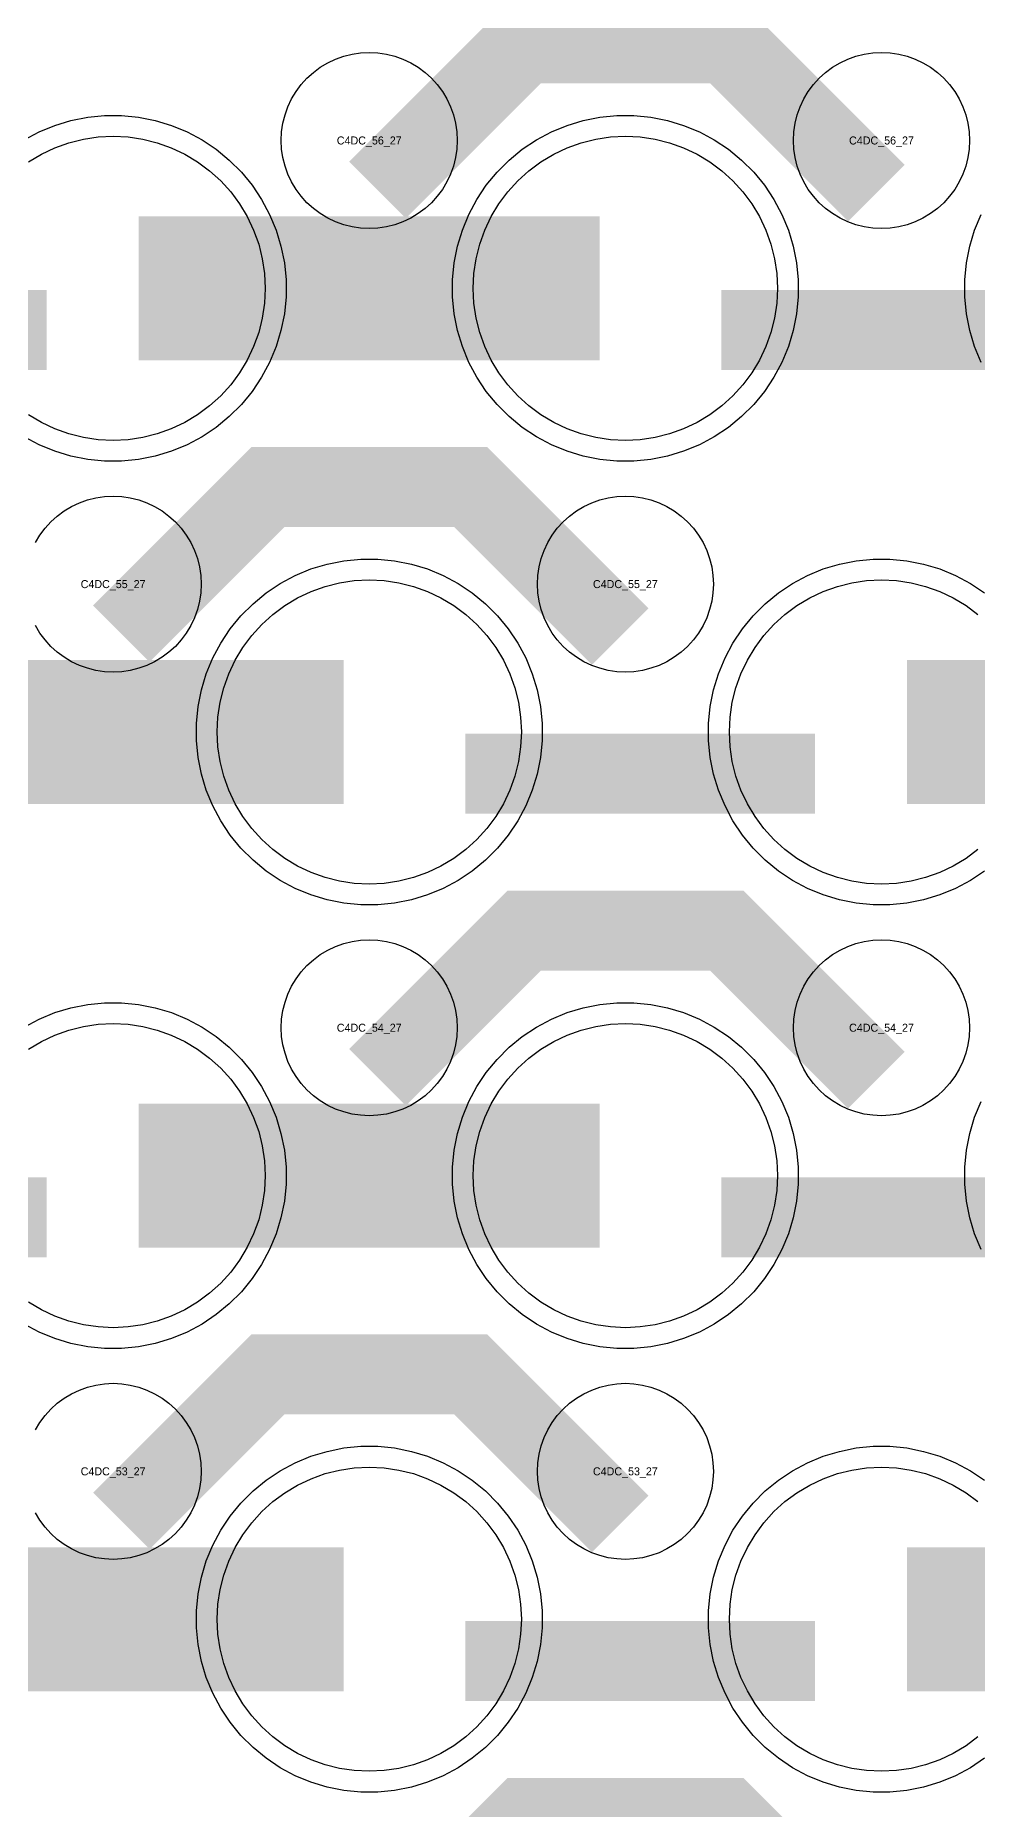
# Model space of a CAD drawing. Extents: x -11880 to 11880, y -14992 to 14992.
# Drawn here: x -3384 to -3090, y -7555 to -7001 of the extents above; entities that cross this region are included whole.
import ezdxf
from ezdxf.enums import TextEntityAlignment as Align

# ---------------------------------------------------------------- set-up
doc = ezdxf.new("R2010")
doc.units = 0
doc.header["$MEASUREMENT"] = 0
for name, color, linetype in [('GDS_775_DT_237', 138, 'CONTINUOUS'), ('RDL1_FS', 34, 'CONTINUOUS'), ('RDL_BS', 160, 'CONTINUOUS')]:
    doc.layers.add(name, color=color, linetype=linetype)

msp = doc.modelspace()

# ---------------------------------------------------------------- linework, layer by layer
at = {"layer": 'RDL1_FS', "color": 240, "true_color": 0xed1f24}
for points in [[(-3386.395, -7040.473), (-3382.395, -7038.075), (-3378.181, -7036.083), (-3373.791, -7034.511), (-3369.268, -7033.379), (-3364.657, -7032.695), (-3360, -7032.466), (-3355.343, -7032.695), (-3350.732, -7033.379), (-3346.209, -7034.511), (-3341.819, -7036.083), (-3337.605, -7038.075), (-3333.605, -7040.473), (-3329.86, -7043.251), (-3326.406, -7046.381), (-3323.276, -7049.835), (-3320.498, -7053.58), (-3318.1, -7057.58), (-3316.108, -7061.794), (-3314.536, -7066.184), (-3313.404, -7070.707), (-3312.72, -7075.318), (-3312.491, -7079.975), (-3312.72, -7084.632), (-3313.404, -7089.243), (-3314.536, -7093.766), (-3316.108, -7098.156), (-3318.1, -7102.37), (-3320.498, -7106.37), (-3323.276, -7110.115), (-3326.406, -7113.569), (-3329.86, -7116.699), (-3333.605, -7119.477), (-3337.605, -7121.875), (-3341.819, -7123.867), (-3346.209, -7125.439), (-3350.732, -7126.571), (-3355.343, -7127.255), (-3360, -7127.484), (-3364.657, -7127.255), (-3369.268, -7126.571), (-3373.791, -7125.439), (-3378.181, -7123.867), (-3382.395, -7121.875), (-3386.395, -7119.477)], [(-3089.86, -7255.264), (-3093.605, -7258.042), (-3097.605, -7260.44), (-3101.819, -7262.432), (-3106.209, -7264.004), (-3110.732, -7265.136), (-3115.343, -7265.82), (-3120, -7266.049), (-3124.657, -7265.82), (-3129.268, -7265.136), (-3133.791, -7264.004), (-3138.181, -7262.432), (-3142.395, -7260.44), (-3146.395, -7258.042), (-3150.14, -7255.264), (-3153.594, -7252.134), (-3156.724, -7248.68), (-3159.502, -7244.935), (-3161.9, -7240.935), (-3163.892, -7236.721), (-3165.464, -7232.331), (-3166.596, -7227.808), (-3167.28, -7223.197), (-3167.509, -7218.54), (-3167.28, -7213.883), (-3166.596, -7209.272), (-3165.464, -7204.749), (-3163.892, -7200.359), (-3161.9, -7196.145), (-3159.502, -7192.145), (-3156.724, -7188.4), (-3153.594, -7184.946), (-3150.14, -7181.816), (-3146.395, -7179.038), (-3142.395, -7176.64), (-3138.181, -7174.648), (-3133.791, -7173.076), (-3129.268, -7171.944), (-3124.657, -7171.26), (-3120, -7171.031), (-3115.343, -7171.26), (-3110.732, -7171.944), (-3106.209, -7173.076), (-3101.819, -7174.648), (-3097.605, -7176.64), (-3093.605, -7179.038), (-3089.86, -7181.816)]]:
    msp.add_lwpolyline(points, dxfattribs=at)
for points in [[(-3200, -7127.484), (-3204.657, -7127.255), (-3209.268, -7126.571), (-3213.791, -7125.439), (-3218.181, -7123.867), (-3222.395, -7121.875), (-3226.395, -7119.477), (-3230.14, -7116.699), (-3233.594, -7113.569), (-3236.724, -7110.115), (-3239.502, -7106.37), (-3241.9, -7102.37), (-3243.892, -7098.156), (-3245.464, -7093.766), (-3246.596, -7089.243), (-3247.28, -7084.632), (-3247.509, -7079.975), (-3247.28, -7075.318), (-3246.596, -7070.707), (-3245.464, -7066.184), (-3243.892, -7061.794), (-3241.9, -7057.58), (-3239.502, -7053.58), (-3236.724, -7049.835), (-3233.594, -7046.381), (-3230.14, -7043.251), (-3226.395, -7040.473), (-3222.395, -7038.075), (-3218.181, -7036.083), (-3213.791, -7034.511), (-3209.268, -7033.379), (-3204.657, -7032.695), (-3200, -7032.466), (-3195.343, -7032.695), (-3190.732, -7033.379), (-3186.209, -7034.511), (-3181.819, -7036.083), (-3177.605, -7038.075), (-3173.605, -7040.473), (-3169.86, -7043.251), (-3166.406, -7046.381), (-3163.276, -7049.835), (-3160.498, -7053.58), (-3158.1, -7057.58), (-3156.108, -7061.794), (-3154.536, -7066.184), (-3153.404, -7070.707), (-3152.72, -7075.318), (-3152.491, -7079.975), (-3152.72, -7084.632), (-3153.404, -7089.243), (-3154.536, -7093.766), (-3156.108, -7098.156), (-3158.1, -7102.37), (-3160.498, -7106.37), (-3163.276, -7110.115), (-3166.406, -7113.569), (-3169.86, -7116.699), (-3173.605, -7119.477), (-3177.605, -7121.875), (-3181.819, -7123.867), (-3186.209, -7125.439), (-3190.732, -7126.571), (-3195.343, -7127.255)], [(-3280, -7266.049), (-3284.657, -7265.82), (-3289.268, -7265.136), (-3293.791, -7264.004), (-3298.181, -7262.432), (-3302.395, -7260.44), (-3306.395, -7258.042), (-3310.14, -7255.264), (-3313.594, -7252.134), (-3316.724, -7248.68), (-3319.502, -7244.935), (-3321.9, -7240.935), (-3323.892, -7236.721), (-3325.464, -7232.331), (-3326.596, -7227.808), (-3327.28, -7223.197), (-3327.509, -7218.54), (-3327.28, -7213.883), (-3326.596, -7209.272), (-3325.464, -7204.749), (-3323.892, -7200.359), (-3321.9, -7196.145), (-3319.502, -7192.145), (-3316.724, -7188.4), (-3313.594, -7184.946), (-3310.14, -7181.816), (-3306.395, -7179.038), (-3302.395, -7176.64), (-3298.181, -7174.648), (-3293.791, -7173.076), (-3289.268, -7171.944), (-3284.657, -7171.26), (-3280, -7171.031), (-3275.343, -7171.26), (-3270.732, -7171.944), (-3266.209, -7173.076), (-3261.819, -7174.648), (-3257.605, -7176.64), (-3253.605, -7179.038), (-3249.86, -7181.816), (-3246.406, -7184.946), (-3243.276, -7188.4), (-3240.498, -7192.145), (-3238.1, -7196.145), (-3236.108, -7200.359), (-3234.536, -7204.749), (-3233.404, -7209.272), (-3232.72, -7213.883), (-3232.491, -7218.54), (-3232.72, -7223.197), (-3233.404, -7227.808), (-3234.536, -7232.331), (-3236.108, -7236.721), (-3238.1, -7240.935), (-3240.498, -7244.935), (-3243.276, -7248.68), (-3246.406, -7252.134), (-3249.86, -7255.264), (-3253.605, -7258.042), (-3257.605, -7260.44), (-3261.819, -7262.432), (-3266.209, -7264.004), (-3270.732, -7265.136), (-3275.343, -7265.82)]]:
    msp.add_lwpolyline(points, close=True, dxfattribs=at)
for points in [[(-3351.998, -7079.975, 45, 45, 0), (-3279.998, -7079.975, 45, 45, 0)], [(-3279.998, -7079.975, 45, 45, 0), (-3207.998, -7079.975, 45, 45, 0)], [(-3431.998, -7218.54, 45, 45, 0), (-3359.998, -7218.54, 45, 45, 0)], [(-3359.998, -7218.54, 45, 45, 0), (-3287.998, -7218.54, 45, 45, 0)], [(-3111.998, -7218.54, 45, 45, 0), (-3039.998, -7218.54, 45, 45, 0)]]:
    msp.add_lwpolyline(points, format="xyseb", dxfattribs=at)
at = {"layer": 'RDL1_FS'}
for points in [[(-3386.395, -7317.603), (-3382.395, -7315.205), (-3378.181, -7313.213), (-3373.791, -7311.641), (-3369.268, -7310.509), (-3364.657, -7309.825), (-3360, -7309.596), (-3355.343, -7309.825), (-3350.732, -7310.509), (-3346.209, -7311.641), (-3341.819, -7313.213), (-3337.605, -7315.205), (-3333.605, -7317.603), (-3329.86, -7320.381), (-3326.406, -7323.511), (-3323.276, -7326.965), (-3320.498, -7330.71), (-3318.1, -7334.71), (-3316.108, -7338.924), (-3314.536, -7343.314), (-3313.404, -7347.837), (-3312.72, -7352.448), (-3312.491, -7357.105), (-3312.72, -7361.762), (-3313.404, -7366.373), (-3314.536, -7370.896), (-3316.108, -7375.286), (-3318.1, -7379.5), (-3320.498, -7383.5), (-3323.276, -7387.245), (-3326.406, -7390.699), (-3329.86, -7393.829), (-3333.605, -7396.607), (-3337.605, -7399.005), (-3341.819, -7400.997), (-3346.209, -7402.569), (-3350.732, -7403.701), (-3355.343, -7404.385), (-3360, -7404.614), (-3364.657, -7404.385), (-3369.268, -7403.701), (-3373.791, -7402.569), (-3378.181, -7400.997), (-3382.395, -7399.005), (-3386.395, -7396.607)], [(-3089.86, -7532.394), (-3093.605, -7535.172), (-3097.605, -7537.57), (-3101.819, -7539.562), (-3106.209, -7541.134), (-3110.732, -7542.266), (-3115.343, -7542.95), (-3120, -7543.179), (-3124.657, -7542.95), (-3129.268, -7542.266), (-3133.791, -7541.134), (-3138.181, -7539.562), (-3142.395, -7537.57), (-3146.395, -7535.172), (-3150.14, -7532.394), (-3153.594, -7529.264), (-3156.724, -7525.81), (-3159.502, -7522.065), (-3161.9, -7518.065), (-3163.892, -7513.851), (-3165.464, -7509.461), (-3166.596, -7504.938), (-3167.28, -7500.327), (-3167.509, -7495.67), (-3167.28, -7491.013), (-3166.596, -7486.402), (-3165.464, -7481.879), (-3163.892, -7477.489), (-3161.9, -7473.275), (-3159.502, -7469.275), (-3156.724, -7465.53), (-3153.594, -7462.076), (-3150.14, -7458.946), (-3146.395, -7456.168), (-3142.395, -7453.77), (-3138.181, -7451.778), (-3133.791, -7450.206), (-3129.268, -7449.074), (-3124.657, -7448.39), (-3120, -7448.161), (-3115.343, -7448.39), (-3110.732, -7449.074), (-3106.209, -7450.206), (-3101.819, -7451.778), (-3097.605, -7453.77), (-3093.605, -7456.168), (-3089.86, -7458.946)]]:
    msp.add_lwpolyline(points, dxfattribs=at)
for points in [[(-3200, -7404.614), (-3204.657, -7404.385), (-3209.268, -7403.701), (-3213.791, -7402.569), (-3218.181, -7400.997), (-3222.395, -7399.005), (-3226.395, -7396.607), (-3230.14, -7393.829), (-3233.594, -7390.699), (-3236.724, -7387.245), (-3239.502, -7383.5), (-3241.9, -7379.5), (-3243.892, -7375.286), (-3245.464, -7370.896), (-3246.596, -7366.373), (-3247.28, -7361.762), (-3247.509, -7357.105), (-3247.28, -7352.448), (-3246.596, -7347.837), (-3245.464, -7343.314), (-3243.892, -7338.924), (-3241.9, -7334.71), (-3239.502, -7330.71), (-3236.724, -7326.965), (-3233.594, -7323.511), (-3230.14, -7320.381), (-3226.395, -7317.603), (-3222.395, -7315.205), (-3218.181, -7313.213), (-3213.791, -7311.641), (-3209.268, -7310.509), (-3204.657, -7309.825), (-3200, -7309.596), (-3195.343, -7309.825), (-3190.732, -7310.509), (-3186.209, -7311.641), (-3181.819, -7313.213), (-3177.605, -7315.205), (-3173.605, -7317.603), (-3169.86, -7320.381), (-3166.406, -7323.511), (-3163.276, -7326.965), (-3160.498, -7330.71), (-3158.1, -7334.71), (-3156.108, -7338.924), (-3154.536, -7343.314), (-3153.404, -7347.837), (-3152.72, -7352.448), (-3152.491, -7357.105), (-3152.72, -7361.762), (-3153.404, -7366.373), (-3154.536, -7370.896), (-3156.108, -7375.286), (-3158.1, -7379.5), (-3160.498, -7383.5), (-3163.276, -7387.245), (-3166.406, -7390.699), (-3169.86, -7393.829), (-3173.605, -7396.607), (-3177.605, -7399.005), (-3181.819, -7400.997), (-3186.209, -7402.569), (-3190.732, -7403.701), (-3195.343, -7404.385)], [(-3280, -7543.179), (-3284.657, -7542.95), (-3289.268, -7542.266), (-3293.791, -7541.134), (-3298.181, -7539.562), (-3302.395, -7537.57), (-3306.395, -7535.172), (-3310.14, -7532.394), (-3313.594, -7529.264), (-3316.724, -7525.81), (-3319.502, -7522.065), (-3321.9, -7518.065), (-3323.892, -7513.851), (-3325.464, -7509.461), (-3326.596, -7504.938), (-3327.28, -7500.327), (-3327.509, -7495.67), (-3327.28, -7491.013), (-3326.596, -7486.402), (-3325.464, -7481.879), (-3323.892, -7477.489), (-3321.9, -7473.275), (-3319.502, -7469.275), (-3316.724, -7465.53), (-3313.594, -7462.076), (-3310.14, -7458.946), (-3306.395, -7456.168), (-3302.395, -7453.77), (-3298.181, -7451.778), (-3293.791, -7450.206), (-3289.268, -7449.074), (-3284.657, -7448.39), (-3280, -7448.161), (-3275.343, -7448.39), (-3270.732, -7449.074), (-3266.209, -7450.206), (-3261.819, -7451.778), (-3257.605, -7453.77), (-3253.605, -7456.168), (-3249.86, -7458.946), (-3246.406, -7462.076), (-3243.276, -7465.53), (-3240.498, -7469.275), (-3238.1, -7473.275), (-3236.108, -7477.489), (-3234.536, -7481.879), (-3233.404, -7486.402), (-3232.72, -7491.013), (-3232.491, -7495.67), (-3232.72, -7500.327), (-3233.404, -7504.938), (-3234.536, -7509.461), (-3236.108, -7513.851), (-3238.1, -7518.065), (-3240.498, -7522.065), (-3243.276, -7525.81), (-3246.406, -7529.264), (-3249.86, -7532.394), (-3253.605, -7535.172), (-3257.605, -7537.57), (-3261.819, -7539.562), (-3266.209, -7541.134), (-3270.732, -7542.266), (-3275.343, -7542.95)]]:
    msp.add_lwpolyline(points, close=True, dxfattribs=at)
for points in [[(-3351.998, -7357.105, 45, 45, 0), (-3279.998, -7357.105, 45, 45, 0)], [(-3279.998, -7357.105, 45, 45, 0), (-3207.998, -7357.105, 45, 45, 0)], [(-3431.998, -7495.67, 45, 45, 0), (-3359.998, -7495.67, 45, 45, 0)], [(-3359.998, -7495.67, 45, 45, 0), (-3287.998, -7495.67, 45, 45, 0)], [(-3111.998, -7495.67, 45, 45, 0), (-3039.998, -7495.67, 45, 45, 0)]]:
    msp.add_lwpolyline(points, format="xyseb", dxfattribs=at)
at = {"layer": 'RDL_BS'}
for points in [[(-3277.438, -7049.289, 25, 25, 0), (-3231.623, -7003.474, 25, 25, 0), (-3198.07, -7003.474, 25, 25, 0)], [(-3121.599, -7050.188, 25, 25, 0), (-3168.313, -7003.474, 25, 25, 0), (-3198.071, -7003.474, 25, 25, 0)], [(-3357.438, -7187.854, 25, 25, 0), (-3311.623, -7142.039, 25, 25, 0), (-3278.07, -7142.039, 25, 25, 0)], [(-3201.599, -7188.753, 25, 25, 0), (-3248.313, -7142.039, 25, 25, 0), (-3278.071, -7142.039, 25, 25, 0)], [(-3277.438, -7326.419, 25, 25, 0), (-3231.623, -7280.604, 25, 25, 0), (-3198.07, -7280.604, 25, 25, 0)], [(-3121.599, -7327.318, 25, 25, 0), (-3168.313, -7280.604, 25, 25, 0), (-3198.071, -7280.604, 25, 25, 0)], [(-3489.984, -7370.118, 25, 25, 0), (-3380.719, -7370.118, 25, 25, 0)], [(-3169.984, -7370.118, 25, 25, 0), (-3060.719, -7370.118, 25, 25, 0)], [(-3357.438, -7464.984, 25, 25, 0), (-3311.623, -7419.169, 25, 25, 0), (-3278.07, -7419.169, 25, 25, 0)], [(-3201.599, -7465.883, 25, 25, 0), (-3248.313, -7419.169, 25, 25, 0), (-3278.071, -7419.169, 25, 25, 0)], [(-3249.984, -7508.683, 25, 25, 0), (-3140.719, -7508.683, 25, 25, 0)], [(-3277.438, -7603.549, 25, 25, 0), (-3231.623, -7557.734, 25, 25, 0), (-3198.07, -7557.734, 25, 25, 0)], [(-3121.599, -7604.448, 25, 25, 0), (-3168.313, -7557.734, 25, 25, 0), (-3198.071, -7557.734, 25, 25, 0)]]:
    msp.add_lwpolyline(points, format="xyseb", dxfattribs=at)
for points in [[(-3280, -7061.281), (-3282.693, -7061.149), (-3285.365, -7060.753), (-3287.984, -7060.096), (-3290.519, -7059.189), (-3292.956, -7058.037), (-3295.28, -7056.644), (-3297.443, -7055.041), (-3299.442, -7053.229), (-3301.254, -7051.23), (-3302.857, -7049.067), (-3304.25, -7046.743), (-3305.402, -7044.306), (-3306.309, -7041.771), (-3306.966, -7039.152), (-3307.362, -7036.48), (-3307.494, -7033.787), (-3307.362, -7031.094), (-3306.966, -7028.422), (-3306.309, -7025.803), (-3305.402, -7023.268), (-3304.25, -7020.831), (-3302.857, -7018.507), (-3301.254, -7016.344), (-3299.442, -7014.345), (-3297.443, -7012.533), (-3295.28, -7010.93), (-3292.956, -7009.537), (-3290.519, -7008.385), (-3287.984, -7007.478), (-3285.365, -7006.821), (-3282.693, -7006.425), (-3280, -7006.293), (-3277.307, -7006.425), (-3274.635, -7006.821), (-3272.016, -7007.478), (-3269.481, -7008.385), (-3267.044, -7009.537), (-3264.72, -7010.93), (-3262.557, -7012.533), (-3260.558, -7014.345), (-3258.746, -7016.344), (-3257.143, -7018.507), (-3255.75, -7020.831), (-3254.598, -7023.268), (-3253.691, -7025.803), (-3253.034, -7028.422), (-3252.638, -7031.094), (-3252.506, -7033.787), (-3252.638, -7036.48), (-3253.034, -7039.152), (-3253.691, -7041.771), (-3254.598, -7044.306), (-3255.75, -7046.743), (-3257.143, -7049.067), (-3258.746, -7051.23), (-3260.558, -7053.229), (-3262.557, -7055.041), (-3264.72, -7056.644), (-3267.044, -7058.037), (-3269.481, -7059.189), (-3272.016, -7060.096), (-3274.635, -7060.753), (-3277.307, -7061.149)], [(-3120, -7061.281), (-3122.693, -7061.149), (-3125.365, -7060.753), (-3127.984, -7060.096), (-3130.519, -7059.189), (-3132.956, -7058.037), (-3135.28, -7056.644), (-3137.443, -7055.041), (-3139.442, -7053.229), (-3141.254, -7051.23), (-3142.857, -7049.067), (-3144.25, -7046.743), (-3145.402, -7044.306), (-3146.309, -7041.771), (-3146.966, -7039.152), (-3147.362, -7036.48), (-3147.494, -7033.787), (-3147.362, -7031.094), (-3146.966, -7028.422), (-3146.309, -7025.803), (-3145.402, -7023.268), (-3144.25, -7020.831), (-3142.857, -7018.507), (-3141.254, -7016.344), (-3139.442, -7014.345), (-3137.443, -7012.533), (-3135.28, -7010.93), (-3132.956, -7009.537), (-3130.519, -7008.385), (-3127.984, -7007.478), (-3125.365, -7006.821), (-3122.693, -7006.425), (-3120, -7006.293), (-3117.307, -7006.425), (-3114.635, -7006.821), (-3112.016, -7007.478), (-3109.481, -7008.385), (-3107.044, -7009.537), (-3104.72, -7010.93), (-3102.557, -7012.533), (-3100.558, -7014.345), (-3098.746, -7016.344), (-3097.143, -7018.507), (-3095.75, -7020.831), (-3094.598, -7023.268), (-3093.691, -7025.803), (-3093.034, -7028.422), (-3092.638, -7031.094), (-3092.506, -7033.787), (-3092.638, -7036.48), (-3093.034, -7039.152), (-3093.691, -7041.771), (-3094.598, -7044.306), (-3095.75, -7046.743), (-3097.143, -7049.067), (-3098.746, -7051.23), (-3100.558, -7053.229), (-3102.557, -7055.041), (-3104.72, -7056.644), (-3107.044, -7058.037), (-3109.481, -7059.189), (-3112.016, -7060.096), (-3114.635, -7060.753), (-3117.307, -7061.149)], [(-3200, -7199.846), (-3202.693, -7199.714), (-3205.365, -7199.318), (-3207.984, -7198.661), (-3210.519, -7197.754), (-3212.956, -7196.602), (-3215.28, -7195.209), (-3217.443, -7193.606), (-3219.442, -7191.794), (-3221.254, -7189.795), (-3222.857, -7187.632), (-3224.25, -7185.308), (-3225.402, -7182.871), (-3226.309, -7180.336), (-3226.966, -7177.717), (-3227.362, -7175.045), (-3227.494, -7172.352), (-3227.362, -7169.659), (-3226.966, -7166.987), (-3226.309, -7164.368), (-3225.402, -7161.833), (-3224.25, -7159.396), (-3222.857, -7157.072), (-3221.254, -7154.909), (-3219.442, -7152.91), (-3217.443, -7151.098), (-3215.28, -7149.495), (-3212.956, -7148.102), (-3210.519, -7146.95), (-3207.984, -7146.043), (-3205.365, -7145.386), (-3202.693, -7144.99), (-3200, -7144.858), (-3197.307, -7144.99), (-3194.635, -7145.386), (-3192.016, -7146.043), (-3189.481, -7146.95), (-3187.044, -7148.102), (-3184.72, -7149.495), (-3182.557, -7151.098), (-3180.558, -7152.91), (-3178.746, -7154.909), (-3177.143, -7157.072), (-3175.75, -7159.396), (-3174.598, -7161.833), (-3173.691, -7164.368), (-3173.034, -7166.987), (-3172.638, -7169.659), (-3172.506, -7172.352), (-3172.638, -7175.045), (-3173.034, -7177.717), (-3173.691, -7180.336), (-3174.598, -7182.871), (-3175.75, -7185.308), (-3177.143, -7187.632), (-3178.746, -7189.795), (-3180.558, -7191.794), (-3182.557, -7193.606), (-3184.72, -7195.209), (-3187.044, -7196.602), (-3189.481, -7197.754), (-3192.016, -7198.661), (-3194.635, -7199.318), (-3197.307, -7199.714)], [(-3280, -7338.411), (-3282.693, -7338.279), (-3285.365, -7337.883), (-3287.984, -7337.226), (-3290.519, -7336.319), (-3292.956, -7335.167), (-3295.28, -7333.774), (-3297.443, -7332.171), (-3299.442, -7330.359), (-3301.254, -7328.36), (-3302.857, -7326.197), (-3304.25, -7323.873), (-3305.402, -7321.436), (-3306.309, -7318.901), (-3306.966, -7316.282), (-3307.362, -7313.61), (-3307.494, -7310.917), (-3307.362, -7308.224), (-3306.966, -7305.552), (-3306.309, -7302.933), (-3305.402, -7300.398), (-3304.25, -7297.961), (-3302.857, -7295.637), (-3301.254, -7293.474), (-3299.442, -7291.475), (-3297.443, -7289.663), (-3295.28, -7288.06), (-3292.956, -7286.667), (-3290.519, -7285.515), (-3287.984, -7284.608), (-3285.365, -7283.951), (-3282.693, -7283.555), (-3280, -7283.423), (-3277.307, -7283.555), (-3274.635, -7283.951), (-3272.016, -7284.608), (-3269.481, -7285.515), (-3267.044, -7286.667), (-3264.72, -7288.06), (-3262.557, -7289.663), (-3260.558, -7291.475), (-3258.746, -7293.474), (-3257.143, -7295.637), (-3255.75, -7297.961), (-3254.598, -7300.398), (-3253.691, -7302.933), (-3253.034, -7305.552), (-3252.638, -7308.224), (-3252.506, -7310.917), (-3252.638, -7313.61), (-3253.034, -7316.282), (-3253.691, -7318.901), (-3254.598, -7321.436), (-3255.75, -7323.873), (-3257.143, -7326.197), (-3258.746, -7328.36), (-3260.558, -7330.359), (-3262.557, -7332.171), (-3264.72, -7333.774), (-3267.044, -7335.167), (-3269.481, -7336.319), (-3272.016, -7337.226), (-3274.635, -7337.883), (-3277.307, -7338.279)], [(-3120, -7338.411), (-3122.693, -7338.279), (-3125.365, -7337.883), (-3127.984, -7337.226), (-3130.519, -7336.319), (-3132.956, -7335.167), (-3135.28, -7333.774), (-3137.443, -7332.171), (-3139.442, -7330.359), (-3141.254, -7328.36), (-3142.857, -7326.197), (-3144.25, -7323.873), (-3145.402, -7321.436), (-3146.309, -7318.901), (-3146.966, -7316.282), (-3147.362, -7313.61), (-3147.494, -7310.917), (-3147.362, -7308.224), (-3146.966, -7305.552), (-3146.309, -7302.933), (-3145.402, -7300.398), (-3144.25, -7297.961), (-3142.857, -7295.637), (-3141.254, -7293.474), (-3139.442, -7291.475), (-3137.443, -7289.663), (-3135.28, -7288.06), (-3132.956, -7286.667), (-3130.519, -7285.515), (-3127.984, -7284.608), (-3125.365, -7283.951), (-3122.693, -7283.555), (-3120, -7283.423), (-3117.307, -7283.555), (-3114.635, -7283.951), (-3112.016, -7284.608), (-3109.481, -7285.515), (-3107.044, -7286.667), (-3104.72, -7288.06), (-3102.557, -7289.663), (-3100.558, -7291.475), (-3098.746, -7293.474), (-3097.143, -7295.637), (-3095.75, -7297.961), (-3094.598, -7300.398), (-3093.691, -7302.933), (-3093.034, -7305.552), (-3092.638, -7308.224), (-3092.506, -7310.917), (-3092.638, -7313.61), (-3093.034, -7316.282), (-3093.691, -7318.901), (-3094.598, -7321.436), (-3095.75, -7323.873), (-3097.143, -7326.197), (-3098.746, -7328.36), (-3100.558, -7330.359), (-3102.557, -7332.171), (-3104.72, -7333.774), (-3107.044, -7335.167), (-3109.481, -7336.319), (-3112.016, -7337.226), (-3114.635, -7337.883), (-3117.307, -7338.279)], [(-3202.644, -7411.105), (-3207.938, -7410.588), (-3213.165, -7409.542), (-3218.205, -7408.011), (-3223.115, -7405.98), (-3227.777, -7403.488), (-3232.191, -7400.541), (-3236.292, -7397.179), (-3240.074, -7393.397), (-3243.436, -7389.296), (-3246.383, -7384.882), (-3248.875, -7380.22), (-3250.906, -7375.31), (-3252.437, -7370.27), (-3253.483, -7365.043), (-3254, -7359.749), (-3254, -7354.461), (-3253.483, -7349.167), (-3252.437, -7343.94), (-3250.906, -7338.9), (-3248.875, -7333.99), (-3246.383, -7329.328), (-3243.436, -7324.914), (-3240.074, -7320.813), (-3236.292, -7317.031), (-3232.191, -7313.669), (-3227.777, -7310.722), (-3223.115, -7308.23), (-3218.205, -7306.199), (-3213.165, -7304.668), (-3207.938, -7303.622), (-3202.644, -7303.105), (-3197.356, -7303.105), (-3192.062, -7303.622), (-3186.835, -7304.668), (-3181.795, -7306.199), (-3176.885, -7308.23), (-3172.223, -7310.722), (-3167.809, -7313.669), (-3163.708, -7317.031), (-3159.926, -7320.813), (-3156.564, -7324.914), (-3153.617, -7329.328), (-3151.125, -7333.99), (-3149.094, -7338.9), (-3147.563, -7343.94), (-3146.517, -7349.167), (-3146, -7354.461), (-3146, -7359.749), (-3146.517, -7365.043), (-3147.563, -7370.27), (-3149.094, -7375.31), (-3151.125, -7380.22), (-3153.617, -7384.882), (-3156.564, -7389.296), (-3159.926, -7393.397), (-3163.708, -7397.179), (-3167.809, -7400.541), (-3172.223, -7403.488), (-3176.885, -7405.98), (-3181.795, -7408.011), (-3186.835, -7409.542), (-3192.062, -7410.588), (-3197.356, -7411.105)], [(-3200, -7476.976), (-3202.693, -7476.844), (-3205.365, -7476.448), (-3207.984, -7475.791), (-3210.519, -7474.884), (-3212.956, -7473.732), (-3215.28, -7472.339), (-3217.443, -7470.736), (-3219.442, -7468.924), (-3221.254, -7466.925), (-3222.857, -7464.762), (-3224.25, -7462.438), (-3225.402, -7460.001), (-3226.309, -7457.466), (-3226.966, -7454.847), (-3227.362, -7452.175), (-3227.494, -7449.482), (-3227.362, -7446.789), (-3226.966, -7444.117), (-3226.309, -7441.498), (-3225.402, -7438.963), (-3224.25, -7436.526), (-3222.857, -7434.202), (-3221.254, -7432.039), (-3219.442, -7430.04), (-3217.443, -7428.228), (-3215.28, -7426.625), (-3212.956, -7425.232), (-3210.519, -7424.08), (-3207.984, -7423.173), (-3205.365, -7422.516), (-3202.693, -7422.12), (-3200, -7421.988), (-3197.307, -7422.12), (-3194.635, -7422.516), (-3192.016, -7423.173), (-3189.481, -7424.08), (-3187.044, -7425.232), (-3184.72, -7426.625), (-3182.557, -7428.228), (-3180.558, -7430.04), (-3178.746, -7432.039), (-3177.143, -7434.202), (-3175.75, -7436.526), (-3174.598, -7438.963), (-3173.691, -7441.498), (-3173.034, -7444.117), (-3172.638, -7446.789), (-3172.506, -7449.482), (-3172.638, -7452.175), (-3173.034, -7454.847), (-3173.691, -7457.466), (-3174.598, -7460.001), (-3175.75, -7462.438), (-3177.143, -7464.762), (-3178.746, -7466.925), (-3180.558, -7468.924), (-3182.557, -7470.736), (-3184.72, -7472.339), (-3187.044, -7473.732), (-3189.481, -7474.884), (-3192.016, -7475.791), (-3194.635, -7476.448), (-3197.307, -7476.844)], [(-3282.644, -7549.67), (-3287.938, -7549.153), (-3293.165, -7548.107), (-3298.205, -7546.576), (-3303.115, -7544.545), (-3307.777, -7542.053), (-3312.191, -7539.106), (-3316.292, -7535.744), (-3320.074, -7531.962), (-3323.436, -7527.861), (-3326.383, -7523.447), (-3328.875, -7518.785), (-3330.906, -7513.875), (-3332.437, -7508.835), (-3333.483, -7503.608), (-3334, -7498.314), (-3334, -7493.026), (-3333.483, -7487.732), (-3332.437, -7482.505), (-3330.906, -7477.465), (-3328.875, -7472.555), (-3326.383, -7467.893), (-3323.436, -7463.479), (-3320.074, -7459.378), (-3316.292, -7455.596), (-3312.191, -7452.234), (-3307.777, -7449.287), (-3303.115, -7446.795), (-3298.205, -7444.764), (-3293.165, -7443.233), (-3287.938, -7442.187), (-3282.644, -7441.67), (-3277.356, -7441.67), (-3272.062, -7442.187), (-3266.835, -7443.233), (-3261.795, -7444.764), (-3256.885, -7446.795), (-3252.223, -7449.287), (-3247.809, -7452.234), (-3243.708, -7455.596), (-3239.926, -7459.378), (-3236.564, -7463.479), (-3233.617, -7467.893), (-3231.125, -7472.555), (-3229.094, -7477.465), (-3227.563, -7482.505), (-3226.517, -7487.732), (-3226, -7493.026), (-3226, -7498.314), (-3226.517, -7503.608), (-3227.563, -7508.835), (-3229.094, -7513.875), (-3231.125, -7518.785), (-3233.617, -7523.447), (-3236.564, -7527.861), (-3239.926, -7531.962), (-3243.708, -7535.744), (-3247.809, -7539.106), (-3252.223, -7542.053), (-3256.885, -7544.545), (-3261.795, -7546.576), (-3266.835, -7548.107), (-3272.062, -7549.153), (-3277.356, -7549.67)]]:
    msp.add_lwpolyline(points, close=True, dxfattribs=at)
at = {"layer": 'RDL_BS', "color": 240, "true_color": 0xed1f24}
for points in [[(-3387.777, -7033.592), (-3383.115, -7031.1), (-3378.205, -7029.069), (-3373.165, -7027.538), (-3367.938, -7026.492), (-3362.644, -7025.975), (-3357.356, -7025.975), (-3352.062, -7026.492), (-3346.835, -7027.538), (-3341.795, -7029.069), (-3336.885, -7031.1), (-3332.223, -7033.592), (-3327.809, -7036.539), (-3323.708, -7039.901), (-3319.926, -7043.683), (-3316.564, -7047.784), (-3313.617, -7052.198), (-3311.125, -7056.86), (-3309.094, -7061.77), (-3307.563, -7066.81), (-3306.517, -7072.037), (-3306, -7077.331), (-3306, -7082.619), (-3306.517, -7087.913), (-3307.563, -7093.14), (-3309.094, -7098.18), (-3311.125, -7103.09), (-3313.617, -7107.752), (-3316.564, -7112.166), (-3319.926, -7116.267), (-3323.708, -7120.049), (-3327.809, -7123.411), (-3332.223, -7126.358), (-3336.885, -7128.85), (-3341.795, -7130.881), (-3346.835, -7132.412), (-3352.062, -7133.458), (-3357.356, -7133.975), (-3362.644, -7133.975), (-3367.938, -7133.458), (-3373.165, -7132.412), (-3378.205, -7130.881), (-3383.115, -7128.85), (-3387.777, -7126.358)], [(-3088.875, -7103.09), (-3090.906, -7098.18), (-3092.437, -7093.14), (-3093.483, -7087.913), (-3094, -7082.619), (-3094, -7077.331), (-3093.483, -7072.037), (-3092.437, -7066.81), (-3090.906, -7061.77), (-3088.875, -7056.86)], [(-3087.809, -7261.976), (-3092.223, -7264.923), (-3096.885, -7267.415), (-3101.795, -7269.446), (-3106.835, -7270.977), (-3112.062, -7272.023), (-3117.356, -7272.54), (-3122.644, -7272.54), (-3127.938, -7272.023), (-3133.165, -7270.977), (-3138.205, -7269.446), (-3143.115, -7267.415), (-3147.777, -7264.923), (-3152.191, -7261.976), (-3156.292, -7258.614), (-3160.074, -7254.832), (-3163.436, -7250.731), (-3166.383, -7246.317), (-3168.875, -7241.655), (-3170.906, -7236.745), (-3172.437, -7231.705), (-3173.483, -7226.478), (-3174, -7221.184), (-3174, -7215.896), (-3173.483, -7210.602), (-3172.437, -7205.375), (-3170.906, -7200.335), (-3168.875, -7195.425), (-3166.383, -7190.763), (-3163.436, -7186.349), (-3160.074, -7182.248), (-3156.292, -7178.466), (-3152.191, -7175.104), (-3147.777, -7172.157), (-3143.115, -7169.665), (-3138.205, -7167.634), (-3133.165, -7166.103), (-3127.938, -7165.057), (-3122.644, -7164.54), (-3117.356, -7164.54), (-3112.062, -7165.057), (-3106.835, -7166.103), (-3101.795, -7167.634), (-3096.885, -7169.665), (-3092.223, -7172.157), (-3087.809, -7175.104)]]:
    msp.add_lwpolyline(points, dxfattribs=at)
for points in [[(-3202.644, -7133.975), (-3207.938, -7133.458), (-3213.165, -7132.412), (-3218.205, -7130.881), (-3223.115, -7128.85), (-3227.777, -7126.358), (-3232.191, -7123.411), (-3236.292, -7120.049), (-3240.074, -7116.267), (-3243.436, -7112.166), (-3246.383, -7107.752), (-3248.875, -7103.09), (-3250.906, -7098.18), (-3252.437, -7093.14), (-3253.483, -7087.913), (-3254, -7082.619), (-3254, -7077.331), (-3253.483, -7072.037), (-3252.437, -7066.81), (-3250.906, -7061.77), (-3248.875, -7056.86), (-3246.383, -7052.198), (-3243.436, -7047.784), (-3240.074, -7043.683), (-3236.292, -7039.901), (-3232.191, -7036.539), (-3227.777, -7033.592), (-3223.115, -7031.1), (-3218.205, -7029.069), (-3213.165, -7027.538), (-3207.938, -7026.492), (-3202.644, -7025.975), (-3197.356, -7025.975), (-3192.062, -7026.492), (-3186.835, -7027.538), (-3181.795, -7029.069), (-3176.885, -7031.1), (-3172.223, -7033.592), (-3167.809, -7036.539), (-3163.708, -7039.901), (-3159.926, -7043.683), (-3156.564, -7047.784), (-3153.617, -7052.198), (-3151.125, -7056.86), (-3149.094, -7061.77), (-3147.563, -7066.81), (-3146.517, -7072.037), (-3146, -7077.331), (-3146, -7082.619), (-3146.517, -7087.913), (-3147.563, -7093.14), (-3149.094, -7098.18), (-3151.125, -7103.09), (-3153.617, -7107.752), (-3156.564, -7112.166), (-3159.926, -7116.267), (-3163.708, -7120.049), (-3167.809, -7123.411), (-3172.223, -7126.358), (-3176.885, -7128.85), (-3181.795, -7130.881), (-3186.835, -7132.412), (-3192.062, -7133.458), (-3197.356, -7133.975)], [(-3282.644, -7272.54), (-3287.938, -7272.023), (-3293.165, -7270.977), (-3298.205, -7269.446), (-3303.115, -7267.415), (-3307.777, -7264.923), (-3312.191, -7261.976), (-3316.292, -7258.614), (-3320.074, -7254.832), (-3323.436, -7250.731), (-3326.383, -7246.317), (-3328.875, -7241.655), (-3330.906, -7236.745), (-3332.437, -7231.705), (-3333.483, -7226.478), (-3334, -7221.184), (-3334, -7215.896), (-3333.483, -7210.602), (-3332.437, -7205.375), (-3330.906, -7200.335), (-3328.875, -7195.425), (-3326.383, -7190.763), (-3323.436, -7186.349), (-3320.074, -7182.248), (-3316.292, -7178.466), (-3312.191, -7175.104), (-3307.777, -7172.157), (-3303.115, -7169.665), (-3298.205, -7167.634), (-3293.165, -7166.103), (-3287.938, -7165.057), (-3282.644, -7164.54), (-3277.356, -7164.54), (-3272.062, -7165.057), (-3266.835, -7166.103), (-3261.795, -7167.634), (-3256.885, -7169.665), (-3252.223, -7172.157), (-3247.809, -7175.104), (-3243.708, -7178.466), (-3239.926, -7182.248), (-3236.564, -7186.349), (-3233.617, -7190.763), (-3231.125, -7195.425), (-3229.094, -7200.335), (-3227.563, -7205.375), (-3226.517, -7210.602), (-3226, -7215.896), (-3226, -7221.184), (-3226.517, -7226.478), (-3227.563, -7231.705), (-3229.094, -7236.745), (-3231.125, -7241.655), (-3233.617, -7246.317), (-3236.564, -7250.731), (-3239.926, -7254.832), (-3243.708, -7258.614), (-3247.809, -7261.976), (-3252.223, -7264.923), (-3256.885, -7267.415), (-3261.795, -7269.446), (-3266.835, -7270.977), (-3272.062, -7272.023), (-3277.356, -7272.54)]]:
    msp.add_lwpolyline(points, close=True, dxfattribs=at)
for points in [[(-3489.984, -7092.988, 25, 25, 0), (-3380.719, -7092.988, 25, 25, 0)], [(-3169.984, -7092.988, 25, 25, 0), (-3060.719, -7092.988, 25, 25, 0)], [(-3249.984, -7231.553, 25, 25, 0), (-3140.719, -7231.553, 25, 25, 0)]]:
    msp.add_lwpolyline(points, format="xyseb", dxfattribs=at)
at = {"layer": 'RDL_BS'}
for points in [[(-3384.25, -7159.396), (-3382.857, -7157.072), (-3381.254, -7154.909), (-3379.442, -7152.91), (-3377.443, -7151.098), (-3375.28, -7149.495), (-3372.956, -7148.102), (-3370.519, -7146.95), (-3367.984, -7146.043), (-3365.365, -7145.386), (-3362.693, -7144.99), (-3360, -7144.858), (-3357.307, -7144.99), (-3354.635, -7145.386), (-3352.016, -7146.043), (-3349.481, -7146.95), (-3347.044, -7148.102), (-3344.72, -7149.495), (-3342.557, -7151.098), (-3340.558, -7152.91), (-3338.746, -7154.909), (-3337.143, -7157.072), (-3335.75, -7159.396), (-3334.598, -7161.833), (-3333.691, -7164.368), (-3333.034, -7166.987), (-3332.638, -7169.659), (-3332.506, -7172.352), (-3332.638, -7175.045), (-3333.034, -7177.717), (-3333.691, -7180.336), (-3334.598, -7182.871), (-3335.75, -7185.308), (-3337.143, -7187.632), (-3338.746, -7189.795), (-3340.558, -7191.794), (-3342.557, -7193.606), (-3344.72, -7195.209), (-3347.044, -7196.602), (-3349.481, -7197.754), (-3352.016, -7198.661), (-3354.635, -7199.318), (-3357.307, -7199.714), (-3360, -7199.846), (-3362.693, -7199.714), (-3365.365, -7199.318), (-3367.984, -7198.661), (-3370.519, -7197.754), (-3372.956, -7196.602), (-3375.28, -7195.209), (-3377.443, -7193.606), (-3379.442, -7191.794), (-3381.254, -7189.795), (-3382.857, -7187.632), (-3384.25, -7185.308)], [(-3387.777, -7310.722), (-3383.115, -7308.23), (-3378.205, -7306.199), (-3373.165, -7304.668), (-3367.938, -7303.622), (-3362.644, -7303.105), (-3357.356, -7303.105), (-3352.062, -7303.622), (-3346.835, -7304.668), (-3341.795, -7306.199), (-3336.885, -7308.23), (-3332.223, -7310.722), (-3327.809, -7313.669), (-3323.708, -7317.031), (-3319.926, -7320.813), (-3316.564, -7324.914), (-3313.617, -7329.328), (-3311.125, -7333.99), (-3309.094, -7338.9), (-3307.563, -7343.94), (-3306.517, -7349.167), (-3306, -7354.461), (-3306, -7359.749), (-3306.517, -7365.043), (-3307.563, -7370.27), (-3309.094, -7375.31), (-3311.125, -7380.22), (-3313.617, -7384.882), (-3316.564, -7389.296), (-3319.926, -7393.397), (-3323.708, -7397.179), (-3327.809, -7400.541), (-3332.223, -7403.488), (-3336.885, -7405.98), (-3341.795, -7408.011), (-3346.835, -7409.542), (-3352.062, -7410.588), (-3357.356, -7411.105), (-3362.644, -7411.105), (-3367.938, -7410.588), (-3373.165, -7409.542), (-3378.205, -7408.011), (-3383.115, -7405.98), (-3387.777, -7403.488)], [(-3088.875, -7380.22), (-3090.906, -7375.31), (-3092.437, -7370.27), (-3093.483, -7365.043), (-3094, -7359.749), (-3094, -7354.461), (-3093.483, -7349.167), (-3092.437, -7343.94), (-3090.906, -7338.9), (-3088.875, -7333.99)], [(-3384.25, -7436.526), (-3382.857, -7434.202), (-3381.254, -7432.039), (-3379.442, -7430.04), (-3377.443, -7428.228), (-3375.28, -7426.625), (-3372.956, -7425.232), (-3370.519, -7424.08), (-3367.984, -7423.173), (-3365.365, -7422.516), (-3362.693, -7422.12), (-3360, -7421.988), (-3357.307, -7422.12), (-3354.635, -7422.516), (-3352.016, -7423.173), (-3349.481, -7424.08), (-3347.044, -7425.232), (-3344.72, -7426.625), (-3342.557, -7428.228), (-3340.558, -7430.04), (-3338.746, -7432.039), (-3337.143, -7434.202), (-3335.75, -7436.526), (-3334.598, -7438.963), (-3333.691, -7441.498), (-3333.034, -7444.117), (-3332.638, -7446.789), (-3332.506, -7449.482), (-3332.638, -7452.175), (-3333.034, -7454.847), (-3333.691, -7457.466), (-3334.598, -7460.001), (-3335.75, -7462.438), (-3337.143, -7464.762), (-3338.746, -7466.925), (-3340.558, -7468.924), (-3342.557, -7470.736), (-3344.72, -7472.339), (-3347.044, -7473.732), (-3349.481, -7474.884), (-3352.016, -7475.791), (-3354.635, -7476.448), (-3357.307, -7476.844), (-3360, -7476.976), (-3362.693, -7476.844), (-3365.365, -7476.448), (-3367.984, -7475.791), (-3370.519, -7474.884), (-3372.956, -7473.732), (-3375.28, -7472.339), (-3377.443, -7470.736), (-3379.442, -7468.924), (-3381.254, -7466.925), (-3382.857, -7464.762), (-3384.25, -7462.438)], [(-3087.809, -7539.106), (-3092.223, -7542.053), (-3096.885, -7544.545), (-3101.795, -7546.576), (-3106.835, -7548.107), (-3112.062, -7549.153), (-3117.356, -7549.67), (-3122.644, -7549.67), (-3127.938, -7549.153), (-3133.165, -7548.107), (-3138.205, -7546.576), (-3143.115, -7544.545), (-3147.777, -7542.053), (-3152.191, -7539.106), (-3156.292, -7535.744), (-3160.074, -7531.962), (-3163.436, -7527.861), (-3166.383, -7523.447), (-3168.875, -7518.785), (-3170.906, -7513.875), (-3172.437, -7508.835), (-3173.483, -7503.608), (-3174, -7498.314), (-3174, -7493.026), (-3173.483, -7487.732), (-3172.437, -7482.505), (-3170.906, -7477.465), (-3168.875, -7472.555), (-3166.383, -7467.893), (-3163.436, -7463.479), (-3160.074, -7459.378), (-3156.292, -7455.596), (-3152.191, -7452.234), (-3147.777, -7449.287), (-3143.115, -7446.795), (-3138.205, -7444.764), (-3133.165, -7443.233), (-3127.938, -7442.187), (-3122.644, -7441.67), (-3117.356, -7441.67), (-3112.062, -7442.187), (-3106.835, -7443.233), (-3101.795, -7444.764), (-3096.885, -7446.795), (-3092.223, -7449.287), (-3087.809, -7452.234)]]:
    msp.add_lwpolyline(points, dxfattribs=at)

# ---------------------------------------------------------------- texts
at = {"layer": 'GDS_775_DT_237'}
for s, p in [('C4DC_56_27', (-3280, -7033.787)), ('C4DC_56_27', (-3280, -7033.787)), ('C4DC_56_27', (-3120, -7033.787)), ('C4DC_56_27', (-3120, -7033.787)), ('C4DC_55_27', (-3360, -7172.352)), ('C4DC_55_27', (-3360, -7172.352)), ('C4DC_55_27', (-3200, -7172.352)), ('C4DC_55_27', (-3200, -7172.352)), ('C4DC_54_27', (-3280, -7310.917)), ('C4DC_54_27', (-3280, -7310.917)), ('C4DC_54_27', (-3120, -7310.917)), ('C4DC_54_27', (-3120, -7310.917)), ('C4DC_53_27', (-3360, -7449.482)), ('C4DC_53_27', (-3360, -7449.482)), ('C4DC_53_27', (-3200, -7449.482)), ('C4DC_53_27', (-3200, -7449.482))]:
    msp.add_text(s, height=2.5, dxfattribs=at).set_placement(p, align=Align.MIDDLE_CENTER)

doc.saveas('drawing.dxf')
